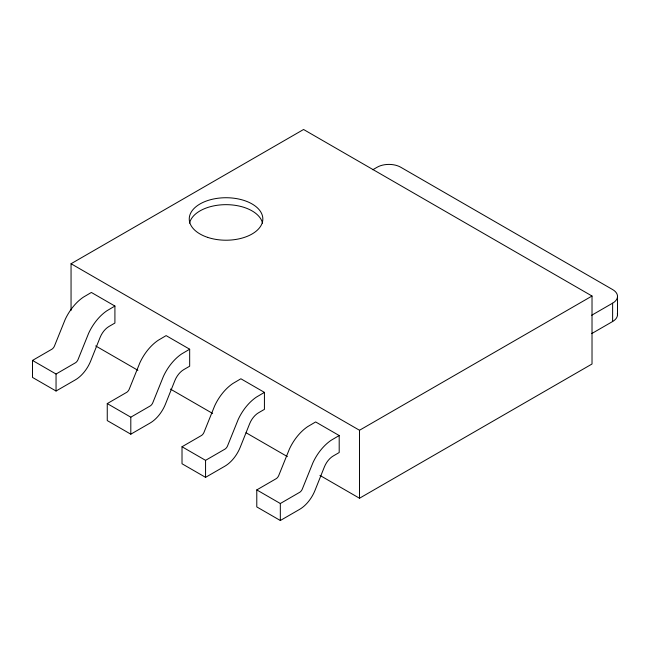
<?xml version="1.0" encoding="UTF-8"?>
<svg xmlns="http://www.w3.org/2000/svg" width="650" height="650" viewBox="0 0 650 650"><rect width="100%" height="100%" fill="white"/><g stroke="black" fill="none" stroke-linecap="round" stroke-linejoin="round"><path stroke-width="0.97" d="M71.053 310.408L71.053 263.738L303.574 129.496L592.02 296.026L592.02 364L359.499 498.241L319.93 475.394M114.912 306.053L106.868 310.789A35.539 20.516 -60 0 0 88.668 333.198L77.935 359.808A4.631 2.673 -60 0 1 75.562 362.724L56.046 374.026L32.5 360.433L32.5 377.423L56.046 391.016L75.286 379.909A25.464 14.698 -60 0 0 90.724 360.904L100.108 337.423A14.706 8.491 -60 0 1 109.029 326.446L114.912 323.042L114.912 306.053L91.366 292.459L83.322 297.188A35.539 20.516 -60 0 0 65.122 319.605L54.389 346.206A4.631 2.673 -60 0 1 52.016 349.131L32.5 360.433M372.799 169.739L377.162 167.221A16.648 9.612 0 0 1 400.709 167.221L612.625 289.567A16.648 9.612 0 0 1 612.625 303.168L612.625 321.514L591.695 333.604M189.67 349.213L181.634 353.949A35.539 20.516 -60 0 0 163.426 376.358L152.701 402.967A4.631 2.673 -60 0 1 150.329 405.884L130.804 417.186L107.258 403.593L107.258 420.582L130.804 434.184L150.044 423.077A25.464 14.698 -60 0 0 165.482 404.064L174.866 380.583A14.706 8.491 -60 0 1 183.787 369.606L189.67 366.21L189.67 349.213L166.124 335.619L158.088 340.356A35.539 20.516 -60 0 0 139.88 362.765L129.155 389.374A4.631 2.673 -60 0 1 126.782 392.291L107.258 403.593M264.428 392.381L256.392 397.109A35.539 20.516 -60 0 0 238.184 419.518L227.459 446.128A4.631 2.673 -60 0 1 225.087 449.052L205.562 460.346L182.016 446.753L182.016 463.751L205.562 477.344L224.803 466.237A25.464 14.698 -60 0 0 240.24 447.224L249.632 423.743A14.706 8.491 -60 0 1 258.546 412.766L264.428 409.37L264.428 392.381L240.882 378.779L232.846 383.516A35.539 20.516 -60 0 0 214.638 405.925L203.913 432.534A4.631 2.673 -60 0 1 201.541 435.459L182.016 446.753M339.194 435.541L331.151 440.269A35.539 20.516 -60 0 0 312.951 462.686L302.217 489.288A4.631 2.673 -60 0 1 299.845 492.212L280.329 503.514L256.783 489.913L256.783 506.911L280.329 520.504L299.561 509.397A25.464 14.698 -60 0 0 315.006 490.392L324.391 466.903A14.706 8.491 -60 0 1 333.304 455.934L339.194 452.53L339.194 435.541L315.648 421.948L307.604 426.676A35.539 20.516 -60 0 0 289.396 449.085L278.671 475.694A4.631 2.673 -60 0 1 276.299 478.619L256.783 489.913M71.053 263.738L359.499 430.267L592.02 296.026M591.695 315.25L612.625 303.168M95.68 345.93L137.889 370.297M170.43 389.082L212.639 413.457M246.057 432.746L287.389 456.609M617.5 296.368L617.5 314.722M359.499 430.267L359.499 498.241M280.329 503.514L280.329 520.504M205.562 460.346L205.562 477.344M130.804 417.186L130.804 434.184M56.046 374.026L56.046 391.016M617.354 313.463A16.648 9.612 0 0 1 612.625 321.514M189.556 223.137A36.798 21.247 0 0 1 226.037 204.661A36.798 21.247 0 0 1 262.519 223.137M207.643 237.372A36.798 21.247 0 0 0 262.836 218.977A36.798 21.247 0 0 0 207.643 200.574A36.798 21.247 0 0 0 207.643 237.372"/></g></svg>
